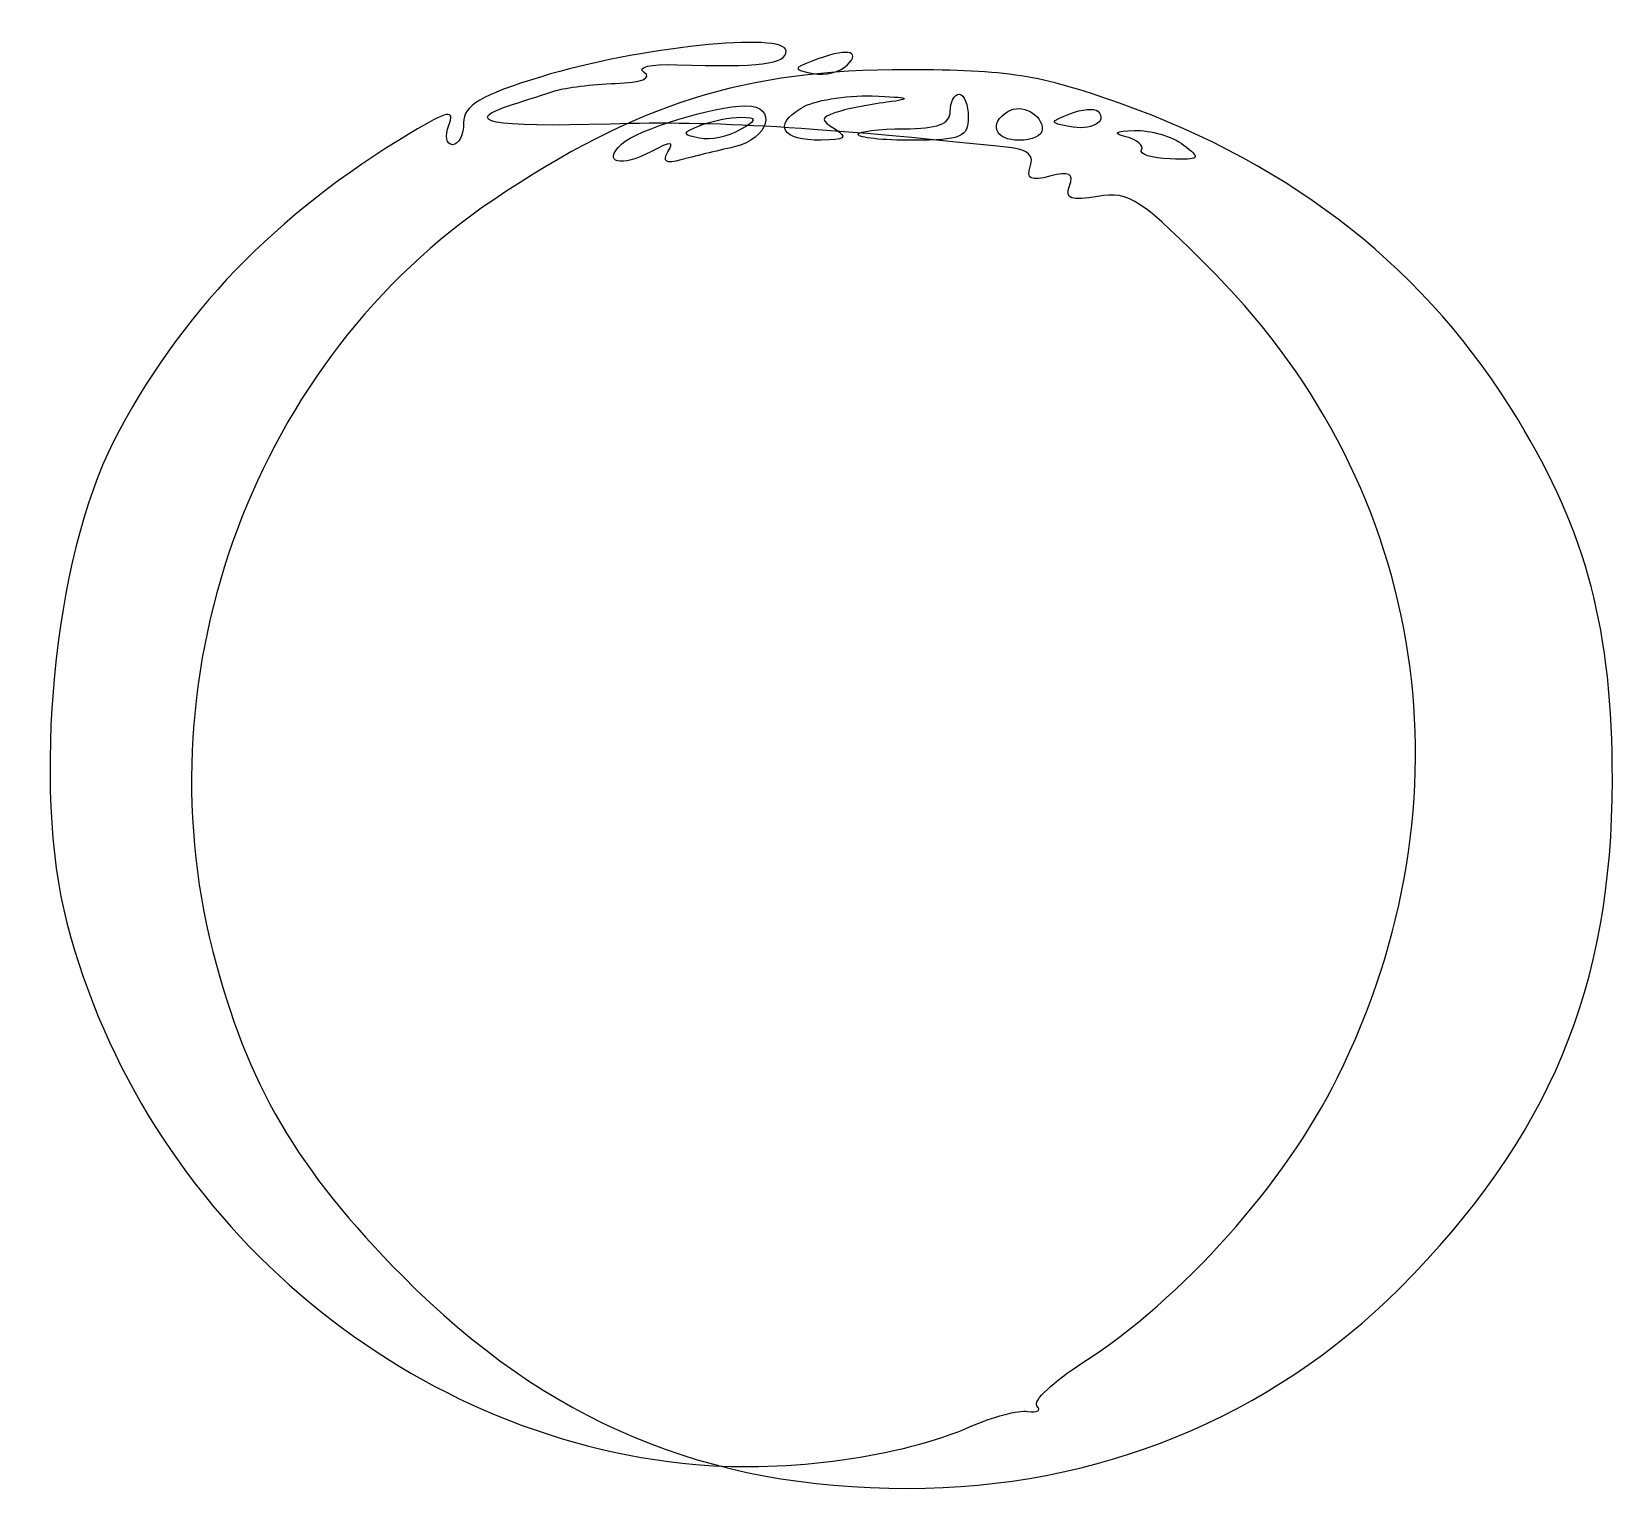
# Model space of a CAD drawing. Extents: x 0 to 877, y -11 to 940.
# Drawn here: x 547.06 to 583.38, y 119.96 to 153.41 of the extents above; entities that cross this region are included whole.
import ezdxf

# ---------------------------------------------------------------- set-up
doc = ezdxf.new("R2010")
doc.units = 0
doc.layers.add('Calque_1', color=7, linetype='CONTINUOUS')

msp = doc.modelspace()

# ---------------------------------------------------------------- linework, layer by layer
at = {"layer": 'Calque_1', "color": 7}
msp.add_lwpolyline([(565.79618, 152.64041), (565.79664, 152.64038)], dxfattribs=at)
for points in [[(564.73691, 151.65435)], [(569.48589, 151.57503)], [(570.91287, 151.52291)], [(563.32602, 151.1523)], [(567.10464, 151.17815)], [(572.39631, 151.13905)], [(560.61367, 150.82529)], [(547.8699, 132.94318)], [(551.22313, 132.28584)]]:
    msp.add_lwpolyline(points, close=True, dxfattribs=at)
for points in [[(564.3927, 152.96778), (564.3927, 153.40963), (560.96513, 153.04838), (558.77031, 152.37516)], [(561.87916, 152.64999), (563.79071, 152.58489), (564.3927, 152.66079), (564.3927, 152.96778)], [(565.79664, 152.64038), (566.14217, 152.98593), (565.75924, 153.03398), (565.00966, 152.73918)], [(567.17658, 152.53422), (563.44188, 152.54022), (560.95538, 151.75894), (557.67524, 149.54956)], [(561.13602, 152.47115), (560.95303, 152.5959), (561.26472, 152.67091), (561.87916, 152.64999)], [(565.00966, 152.73918), (564.5422, 152.55535), (564.54243, 152.54506), (565.01566, 152.44981)], [(565.01566, 152.44981), (565.28578, 152.39551), (565.63701, 152.48121), (565.79618, 152.64041)], [(572.04931, 151.76764), (570.21546, 152.41659), (569.49055, 152.53062), (567.17658, 152.53422)], [(558.77031, 152.37516), (557.37713, 151.94786), (556.98437, 151.71587), (556.98437, 151.32027)], [(559.10104, 152.05454), (559.31932, 152.12534), (559.93741, 152.19969), (560.47456, 152.21977)], [(560.47456, 152.21977), (561.06635, 152.24197), (561.32701, 152.34098), (561.13602, 152.47115)], [(558.10885, 151.73548), (558.43627, 151.84018), (558.88276, 151.98376), (559.10104, 152.05454)], [(564.73691, 151.65435), (565.01658, 151.829), (565.75302, 151.95407), (566.37344, 151.93227)], [(566.37344, 151.93227), (567.23842, 151.90187), (567.31639, 151.86837), (566.70777, 151.7886)], [(568.16298, 151.57503), (568.16298, 151.79331), (568.25648, 151.9719), (568.37086, 151.9719)], [(568.37086, 151.9719), (568.48521, 151.9719), (568.57874, 151.73378), (568.57874, 151.44274)], [(556.64379, 151.26121), (556.78497, 151.62912), (556.62959, 151.5979), (555.77559, 151.0867)], [(560.35781, 151.28804), (557.59502, 151.20404), (556.88722, 151.34494), (558.10885, 151.73548)], [(560.61367, 150.82538), (560.98174, 151.16349), (562.73153, 151.70351), (563.46662, 151.70584)], [(563.46662, 151.70584), (564.21322, 151.70884), (563.99759, 150.93876), (563.20204, 150.76172)], [(565.20202, 150.91762), (564.29424, 150.91262), (564.08347, 151.24628), (564.73691, 151.65435)], [(565.52455, 151.54942), (565.18168, 151.43043), (565.18168, 151.38482), (565.52455, 151.16797)], [(566.70777, 151.7886), (566.27121, 151.7314), (565.73876, 151.62374), (565.52455, 151.54942)], [(567.10464, 151.17815), (567.869, 151.17815), (568.16298, 151.2884), (568.16298, 151.57503)], [(568.57874, 151.44274), (568.57874, 150.98728), (568.40237, 150.91357), (567.31253, 150.91357)], [(569.75048, 150.91357), (569.19244, 150.91357), (569.03848, 151.29851), (569.48589, 151.57503)], [(569.48589, 151.57503), (569.79808, 151.76796), (570.27964, 151.51773), (570.27964, 151.16254)], [(570.89567, 151.22869), (570.43519, 151.32139), (570.43604, 151.33553), (570.91287, 151.52291)], [(571.55224, 151.58123), (571.79356, 151.33993), (571.39809, 151.1276), (570.89567, 151.22869)], [(570.91282, 151.52293), (571.1883, 151.6312), (571.47604, 151.65745), (571.55224, 151.58123)], [(581.20331, 144.50653), (579.14639, 147.90555), (576.07217, 150.34405), (572.04931, 151.76764)], [(555.77559, 151.0867), (552.65123, 149.21654), (550.44434, 146.92401), (548.93489, 143.98052)], [(556.72809, 150.81312), (556.58714, 150.81312), (556.54919, 151.01475), (556.64379, 151.26121)], [(556.98437, 151.32027), (556.98437, 151.04132), (556.86904, 150.81312), (556.72809, 150.81312)], [(569.58454, 150.74075), (565.10499, 151.21885), (562.72532, 151.35998), (560.35781, 151.28804)], [(562.42998, 151.2521), (561.98736, 151.07803), (561.98477, 151.05353), (562.39998, 150.96974)], [(562.39998, 150.96974), (562.65007, 150.91924), (563.06678, 151.00144), (563.32602, 151.1523)], [(563.35602, 151.43469), (563.11327, 151.43969), (562.69655, 151.35699), (562.42998, 151.2521)], [(563.32602, 151.1523), (563.74653, 151.39707), (563.74975, 151.42752), (563.35602, 151.43469)], [(565.52455, 151.16797), (565.82141, 150.98024), (565.74474, 150.92071), (565.20202, 150.91762)], [(566.04631, 151.04586), (566.04631, 151.11866), (566.52256, 151.17815), (567.10464, 151.17815)], [(570.27964, 151.16254), (570.27964, 151.02559), (570.04152, 150.91357), (569.75048, 150.91357)], [(572.2011, 150.99514), (571.88646, 151.07724), (571.94993, 151.12402), (572.39631, 151.13905)], [(572.39631, 151.13905), (572.76011, 151.15125), (573.26547, 151.00363), (573.51933, 150.81091)], [(561.30106, 150.65813), (560.60412, 150.28512), (560.14671, 150.39635), (560.61367, 150.82529)], [(561.67947, 150.64703), (561.8324, 150.89447), (561.74717, 150.89698), (561.30106, 150.65813)], [(563.20204, 150.76172), (562.80186, 150.67262), (562.25115, 150.53858), (561.97829, 150.46375)], [(567.31253, 150.91357), (566.61612, 150.91357), (566.04631, 150.97307), (566.04631, 151.04586)], [(570.00293, 150.30758), (570.09533, 150.54832), (569.94673, 150.7021), (569.58454, 150.74075)], [(572.55784, 150.6951), (572.61804, 150.7932), (572.45756, 150.92825), (572.2011, 150.99514)], [(573.51933, 150.81091), (573.93497, 150.49534), (573.90467, 150.4633), (573.21461, 150.4886)], [(561.97829, 150.46375), (561.63737, 150.37025), (561.54387, 150.42765), (561.67947, 150.64703)], [(573.21461, 150.4886), (572.79316, 150.5039), (572.49762, 150.59697), (572.55784, 150.6951)], [(570.45439, 150.08982), (570.01299, 149.97439), (569.89662, 150.03052), (570.00293, 150.30758)], [(570.90325, 149.8653), (571.01251, 150.15002), (570.90025, 150.20632), (570.45439, 150.08982)], [(571.55786, 149.62627), (570.93542, 149.5166), (570.78984, 149.56977), (570.90325, 149.8653)], [(574.26249, 147.83108), (572.55476, 149.56754), (572.27573, 149.75275), (571.55786, 149.62627)], [(557.67524, 149.54956), (552.21945, 145.87479), (549.56451, 138.77102), (551.22313, 132.28584)], [(577.06388, 129.3952), (580.22331, 135.77301), (579.14551, 142.86593), (574.26249, 147.83108)], [(583.37652, 136.22919), (583.37652, 139.6578), (582.79332, 141.87905), (581.20331, 144.50653)], [(548.93489, 143.98052), (547.5667, 141.31246), (547.05953, 136.05622), (547.8699, 132.94318)], [(578.49313, 124.55824), (581.92139, 127.98885), (583.37652, 131.46651), (583.37652, 136.22919)], [(547.86987, 132.94318), (549.62231, 126.21121), (555.55443, 121.10549), (562.32239, 120.50404)], [(551.22313, 132.28584), (551.99913, 129.25181), (553.15555, 127.27466), (555.58561, 124.82735)], [(571.21418, 122.84613), (573.4893, 124.30652), (575.85521, 126.95529), (577.06388, 129.3952)], [(555.58561, 124.82735), (558.90867, 121.48071), (562.53804, 119.95732), (567.1882, 119.95732)], [(567.1882, 119.95732), (571.54091, 119.95732), (575.50937, 121.57242), (578.49313, 124.55824)], [(570.15584, 121.85175), (570.05135, 121.95792), (570.5276, 122.40541), (571.21418, 122.84613)], [(568.62413, 121.37597), (569.1345, 121.6038), (569.73067, 121.7606), (569.94895, 121.7244)], [(569.94895, 121.7244), (570.16723, 121.6882), (570.26034, 121.7456), (570.15584, 121.85175)], [(562.32239, 120.50404), (564.41484, 120.31809), (567.08038, 120.68692), (568.62413, 121.37597)]]:
    msp.add_open_spline(points, degree=3, dxfattribs=at)

doc.saveas('drawing.dxf')
